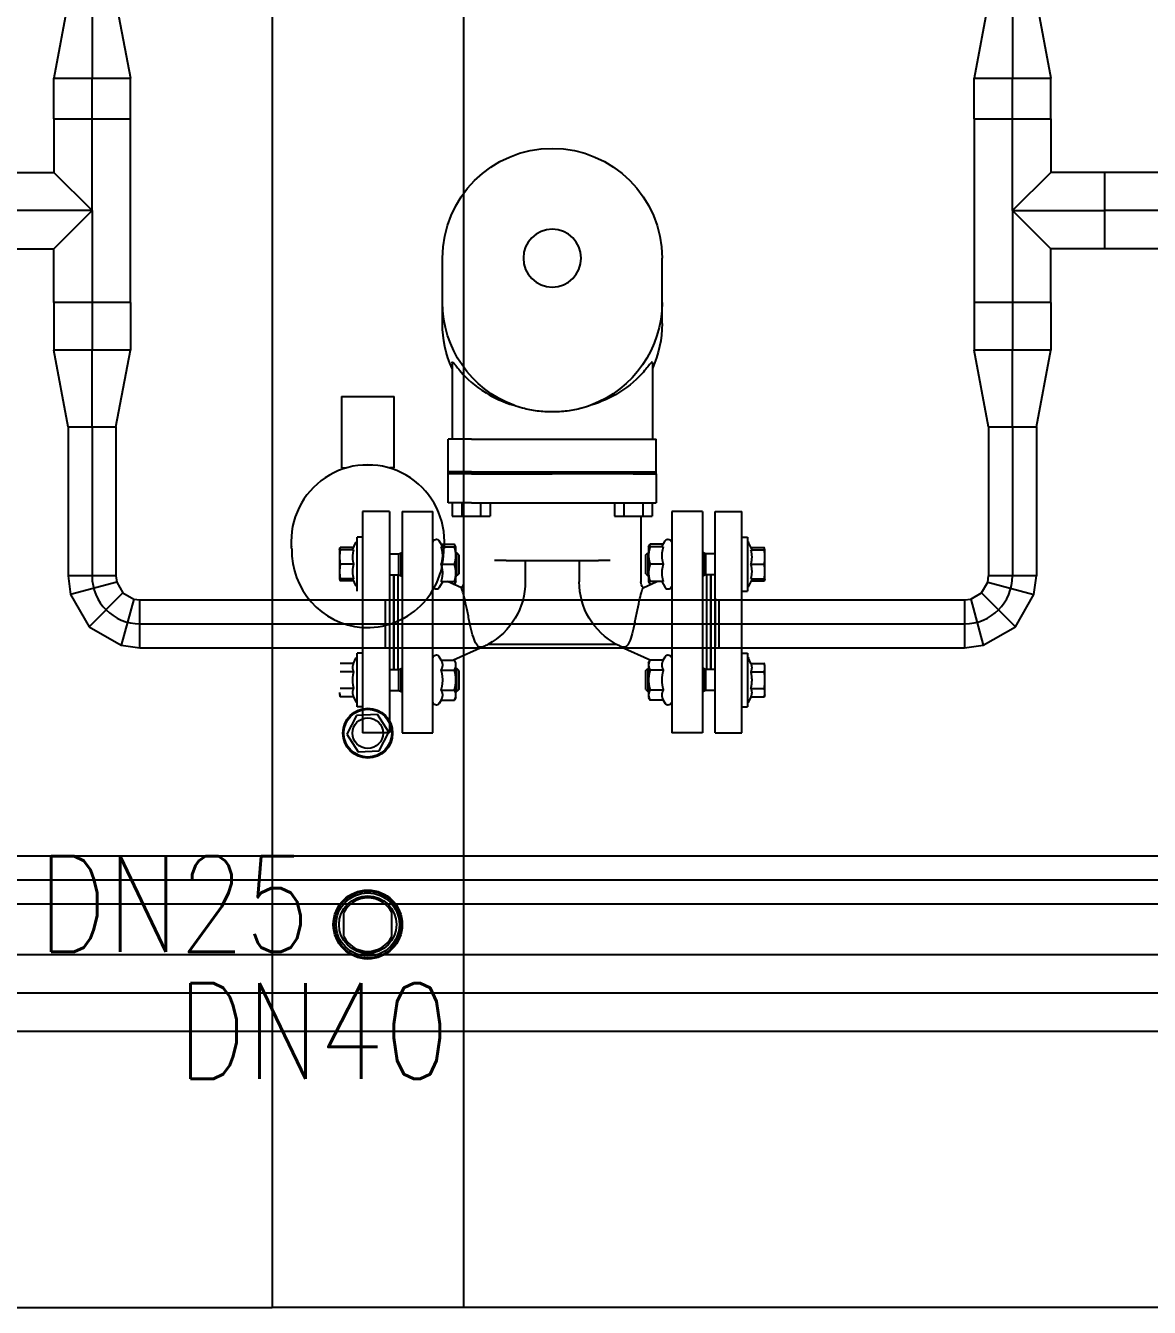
# Model space of a CAD drawing. Extents: x -681219 to -550379, y -242630 to -158199.
# Drawn here: x -580142 to -579555, y -225417 to -224747 of the extents above; entities that cross this region are included whole.
import ezdxf

# ---------------------------------------------------------------- set-up
doc = ezdxf.new("R2010")
doc.units = 0
doc.header["$LTSCALE"] = 1000
doc.linetypes.add('C2', pattern=[17, 14, -1, 1, -1])
doc.layers.get('0').update_dxf_attribs({"linetype": 'CONTINUOUS'})
for name, color, linetype in [('10', 1, 'CONTINUOUS'), ('17401500005', 7, 'CONTINUOUS'), ('27023000213', 7, 'CONTINUOUS'), ('DOTE_油脂（绿）', 7, 'CONTINUOUS'), ('GZDH011002791', 7, 'CONTINUOUS'), ('GZDH011002821', 7, 'CONTINUOUS'), ('GZDH011039051', 7, 'CONTINUOUS'), ('PIPE-双管', 4, 'CONTINUOUS'), ('PIPE-油脂（绿）', 3, 'CONTINUOUS'), ('PIPE-给水', 3, 'CONTINUOUS'), ('SDZB011044201', 7, 'CONTINUOUS'), ('SDZB011044281', 7, 'CONTINUOUS'), ('TEXT_油脂（绿）', 7, 'CONTINUOUS'), ('中心线', 4, 'C2')]:
    doc.layers.add(name, color=color, linetype=linetype)
doc.styles.add('_TWT_PIPEDN', font='SIMPLEX', dxfattribs={"width": 0.8, "height": 3.5, "bigfont": 'HZTXT'})

# ---------------------------------------------------------------- blocks, each defined once
blk = doc.blocks.new('fushitu')
at = {"layer": '17401500005', "color": 7, "linetype": 'Continuous'}
for p, q in [((-1005.93, -1490.77), (-1010.96, -1500.52)), ((-994.97, -1490.25), (-1005.93, -1490.77)), ((-989.04, -1499.48), (-994.97, -1490.25)), ((-994.07, -1509.23), (-989.04, -1499.48)), ((-1010.96, -1500.52), (-1005.03, -1509.75)), ((-1005.03, -1509.75), (-994.07, -1509.23))]:
    blk.add_line(p, q, dxfattribs=at)
for radius in [13, 12.5, 8]:
    blk.add_circle((-1000, -1500), radius, dxfattribs=at)
at = {"layer": '27023000213', "color": 7, "linetype": 'Continuous'}
for p, q in [((-1013.77, -1324.07), (-986.23, -1324.07)), ((-1013.77, -1324.07), (-1013.77, -1361.46)), ((-986.23, -1361.46), (-986.23, -1324.07)), ((-1013.77, -1361.46), (-1011.36, -1361.46)), ((-986.23, -1361.46), (-988.64, -1361.46)), ((-1040, -1399.82), (-1040, -1403.5)), ((-960, -1403.5), (-960, -1399.82))]:
    blk.add_line(p, q, dxfattribs=at)
for centre, radius, start, end in [((-1000, -1399.82), 40, 359.8676, 180.1324), ((-1000, -1400), 40, 86.5959, 93.4041), ((-1000, -1400), 40, 179.8676, 183.77076), ((-999.42, -1404.69), 40.27, 178.40309, 264.94496), ((-1000.6, -1404.52), 40.35, 266.63413, 1.88021)]:
    blk.add_arc(centre, radius, start, end, dxfattribs=at)
at = {"layer": 'GZDH011002791', "color": 7, "linetype": 'Continuous'}
for p in [(-950, -1100), (-50, -1800)]:
    blk.add_line(p, (-950, -1800), dxfattribs=at)
at = {"layer": 'GZDH011002821', "color": 7, "linetype": 'Continuous'}
for p in [(-1050, -550), (-1950, -1800)]:
    blk.add_line(p, (-1050, -1800), dxfattribs=at)
at = {"layer": 'GZDH011039051', "color": 7, "linetype": 'Continuous'}
for p, q in [((-1044, -1800), (-1050, -1800)), ((-956, -1800), (-1044, -1800)), ((-950, -1800), (-956, -1800))]:
    blk.add_line(p, q, dxfattribs=at)
blk.add_circle((-1000, -1600), 18, dxfattribs=at)
at = {"layer": 'SDZB011044201', "color": 7, "linetype": 'Continuous'}
for p, q in [((-1012.5, -1606.3), (-1012.5, -1593.7)), ((-987.5, -1606.3), (-987.5, -1593.7))]:
    blk.add_line(p, q, dxfattribs=at)
blk.add_circle((-1000, -1600), 15, dxfattribs=at)
for start, end in [(26.7655, 153.2345), (206.7655, 333.2345)]:
    blk.add_arc((-1000, -1600), 14, start, end, dxfattribs=at)
at = {"layer": 'SDZB011044281', "color": 7, "linetype": 'Continuous'}
for radius in [17.5, 16.5]:
    blk.add_circle((-1000, -1600), radius, dxfattribs=at)
blk = doc.blocks.new('24SE')
at = {"layer": '10', "color": 0}
for p, q in [((-548478.54, -184594.28), (-548478.54, -184560.07)), ((-548363.84, -184594.28), (-548363.84, -184560.07)), ((-548363.84, -184594.28), (-548363.84, -184583.21)), ((-548473.51, -184614.7), (-548473.51, -184654.65)), ((-548368.87, -184614.7), (-548368.87, -184654.65)), ((-548475.53, -184671.76), (-548475.53, -184654.65)), ((-548463.45, -184654.65), (-548475.53, -184654.65)), ((-548378.93, -184654.65), (-548463.45, -184654.65)), ((-548378.93, -184654.65), (-548366.85, -184654.65)), ((-548366.85, -184671.76), (-548366.85, -184654.65)), ((-548463.45, -184671.76), (-548475.53, -184671.76)), ((-548475.53, -184672.77), (-548475.53, -184671.76)), ((-548463.45, -184672.77), (-548475.53, -184672.77)), ((-548475.53, -184672.77), (-548475.53, -184687.86)), ((-548468.56, -184671.76), (-548468.56, -184672.77)), ((-548421.19, -184671.76), (-548463.45, -184671.76)), ((-548463.45, -184672.77), (-548421.19, -184672.77)), ((-548458.49, -184671.76), (-548458.49, -184672.77)), ((-548378.93, -184671.76), (-548421.19, -184671.76)), ((-548378.93, -184672.77), (-548421.19, -184672.77)), ((-548383.89, -184671.76), (-548383.89, -184672.77)), ((-548378.93, -184671.76), (-548366.85, -184671.76)), ((-548378.93, -184672.77), (-548366.85, -184672.77)), ((-548373.82, -184671.76), (-548373.82, -184672.77)), ((-548366.85, -184672.77), (-548366.85, -184671.76)), ((-548366.85, -184687.86), (-548366.85, -184672.77)), ((-548463.45, -184687.86), (-548475.53, -184687.86)), ((-548473.4, -184687.86), (-548473.4, -184694.9)), ((-548468.46, -184687.86), (-548468.46, -184694.9)), ((-548378.93, -184687.86), (-548463.45, -184687.86)), ((-548458.59, -184687.86), (-548458.59, -184694.9)), ((-548453.65, -184687.86), (-548453.65, -184694.9)), ((-548388.73, -184687.86), (-548388.73, -184694.9)), ((-548383.79, -184687.86), (-548383.79, -184694.9)), ((-548378.93, -184687.86), (-548366.85, -184687.86)), ((-548373.92, -184687.86), (-548373.92, -184694.9)), ((-548368.98, -184687.86), (-548368.98, -184694.9)), ((-548520.3, -184808.1), (-548520.3, -184692.39)), ((-548506.22, -184692.39), (-548520.3, -184692.39)), ((-548506.22, -184808.1), (-548506.22, -184692.39)), ((-548499.67, -184692.39), (-548499.67, -184808.1)), ((-548499.67, -184692.39), (-548483.58, -184692.39)), ((-548483.58, -184692.39), (-548483.58, -184808.1)), ((-548468.46, -184694.9), (-548473.4, -184694.9)), ((-548458.59, -184694.9), (-548468.46, -184694.9)), ((-548467.48, -184694.9), (-548467.48, -184729.11)), ((-548453.65, -184694.9), (-548458.59, -184694.9)), ((-548383.79, -184694.9), (-548388.73, -184694.9)), ((-548373.92, -184694.9), (-548383.79, -184694.9)), ((-548374.9, -184694.9), (-548374.9, -184729.11)), ((-548368.98, -184694.9), (-548373.92, -184694.9)), ((-548358.81, -184808.1), (-548358.81, -184692.39)), ((-548342.71, -184692.39), (-548358.81, -184692.39)), ((-548342.71, -184692.39), (-548342.71, -184808.1)), ((-548336.17, -184692.39), (-548336.17, -184808.1)), ((-548336.17, -184692.39), (-548322.08, -184692.39)), ((-548322.08, -184692.39), (-548322.08, -184808.1)), ((-548525.54, -184712.46), (-548523.75, -184708.63)), ((-548523.12, -184705.92), (-548523.12, -184734.09)), ((-548520.3, -184705.92), (-548523.12, -184705.92)), ((-548478.39, -184710.95), (-548480.2, -184707.83)), ((-548479.2, -184709.55), (-548472.31, -184709.55)), ((-548471.5, -184710.95), (-548472.31, -184709.55)), ((-548370.88, -184710.95), (-548370.07, -184709.55)), ((-548363.18, -184709.55), (-548370.07, -184709.55)), ((-548363.99, -184710.95), (-548362.18, -184707.83)), ((-548322.08, -184705.92), (-548319.26, -184705.92)), ((-548319.26, -184734.09), (-548319.26, -184705.92)), ((-548316.84, -184712.46), (-548318.63, -184708.63)), ((-548532.28, -184712.46), (-548531.96, -184711.29)), ((-548532.28, -184716.23), (-548532.28, -184712.46)), ((-548532.28, -184723.78), (-548532.28, -184716.23)), ((-548525, -184711.29), (-548531.96, -184711.29)), ((-548525, -184712.46), (-548531.96, -184712.46)), ((-548506.22, -184714.5), (-548501.26, -184714.5)), ((-548501.26, -184714.5), (-548500.18, -184713.97)), ((-548501.26, -184714.5), (-548501.26, -184725.52)), ((-548500.18, -184713.97), (-548500.18, -184726.04)), ((-548500.18, -184713.97), (-548499.67, -184713.97)), ((-548479.2, -184710.95), (-548472.31, -184710.95)), ((-548471.5, -184710.95), (-548471.5, -184715.48)), ((-548471.5, -184713.97), (-548471.07, -184713.97)), ((-548471.5, -184715.48), (-548471.5, -184724.53)), ((-548471.07, -184713.97), (-548471.07, -184726.04)), ((-548469.99, -184715.05), (-548471.07, -184713.97)), ((-548469.99, -184724.96), (-548469.99, -184715.05)), ((-548372.39, -184715.05), (-548371.31, -184713.97)), ((-548372.39, -184715.05), (-548372.39, -184724.96)), ((-548371.31, -184726.04), (-548371.31, -184713.97)), ((-548370.88, -184713.97), (-548371.31, -184713.97)), ((-548370.88, -184715.48), (-548370.88, -184710.95)), ((-548370.88, -184724.53), (-548370.88, -184715.48)), ((-548363.18, -184710.95), (-548370.07, -184710.95)), ((-548342.2, -184713.97), (-548342.71, -184713.97)), ((-548342.2, -184726.04), (-548342.2, -184713.97)), ((-548341.12, -184714.5), (-548342.2, -184713.97)), ((-548341.12, -184725.52), (-548341.12, -184714.5)), ((-548336.17, -184714.5), (-548341.12, -184714.5)), ((-548317.38, -184711.29), (-548310.42, -184711.29)), ((-548317.38, -184712.46), (-548310.42, -184712.46)), ((-548310.1, -184712.46), (-548310.42, -184711.29)), ((-548310.1, -184712.46), (-548310.1, -184716.23)), ((-548310.1, -184716.23), (-548310.1, -184723.78)), ((-548525, -184720.01), (-548531.96, -184720.01)), ((-548479.2, -184720.01), (-548472.31, -184720.01)), ((-548451.38, -184718.05), (-548445.34, -184718.05)), ((-548436.05, -184718.05), (-548445.34, -184718.05)), ((-548406.33, -184718.05), (-548436.05, -184718.05)), ((-548435.28, -184718.05), (-548435.28, -184729.11)), ((-548407.1, -184718.05), (-548407.1, -184729.11)), ((-548397.04, -184718.05), (-548406.33, -184718.05)), ((-548397.04, -184718.05), (-548391, -184718.05)), ((-548363.18, -184720.01), (-548370.07, -184720.01)), ((-548317.38, -184720.01), (-548310.42, -184720.01)), ((-548532.28, -184727.55), (-548532.28, -184723.78)), ((-548532.28, -184727.55), (-548531.96, -184728.72)), ((-548525, -184727.55), (-548531.96, -184727.55)), ((-548525, -184728.72), (-548531.96, -184728.72)), ((-548525.54, -184727.55), (-548523.75, -184731.39)), ((-548506.22, -184725.52), (-548501.26, -184725.52)), ((-548504.2, -184774.97), (-548504.2, -184725.52)), ((-548503.95, -184774.97), (-548503.95, -184725.52)), ((-548501.69, -184725.52), (-548501.69, -184774.97)), ((-548501.26, -184725.52), (-548500.18, -184726.04)), ((-548500.18, -184726.04), (-548499.67, -184726.04)), ((-548478.39, -184729.06), (-548480.2, -184732.18)), ((-548479.2, -184729.06), (-548472.31, -184729.06)), ((-548468.62, -184732.31), (-548475.85, -184729.06)), ((-548471.5, -184729.06), (-548472.31, -184730.46)), ((-548471.5, -184724.53), (-548471.5, -184729.06)), ((-548471.5, -184726.04), (-548471.07, -184726.04)), ((-548469.99, -184724.96), (-548471.07, -184726.04)), ((-548373.76, -184732.31), (-548366.53, -184729.06)), ((-548372.39, -184724.96), (-548371.31, -184726.04)), ((-548370.88, -184726.04), (-548371.31, -184726.04)), ((-548370.88, -184729.06), (-548370.88, -184724.53)), ((-548370.88, -184729.06), (-548370.07, -184730.46)), ((-548363.18, -184729.06), (-548370.07, -184729.06)), ((-548363.99, -184729.06), (-548362.18, -184732.18)), ((-548342.2, -184726.04), (-548342.71, -184726.04)), ((-548341.12, -184725.52), (-548342.2, -184726.04)), ((-548336.17, -184725.52), (-548341.12, -184725.52)), ((-548340.69, -184774.97), (-548340.69, -184725.52)), ((-548338.43, -184725.52), (-548338.43, -184774.97)), ((-548338.18, -184725.52), (-548338.18, -184774.97)), ((-548316.84, -184727.55), (-548318.63, -184731.39)), ((-548317.38, -184727.55), (-548310.42, -184727.55)), ((-548317.38, -184728.72), (-548310.42, -184728.72)), ((-548310.1, -184727.55), (-548310.42, -184728.72)), ((-548310.1, -184723.78), (-548310.1, -184727.55)), ((-548520.3, -184734.09), (-548523.12, -184734.09)), ((-548472.73, -184730.46), (-548472.31, -184730.46)), ((-548369.65, -184730.46), (-548370.07, -184730.46)), ((-548457.25, -184763.08), (-548472.73, -184770.03)), ((-548454.81, -184761.87), (-548387.57, -184761.87)), ((-548385.13, -184763.08), (-548369.65, -184770.03)), ((-548525, -184771.77), (-548523.75, -184769.1)), ((-548523.12, -184766.4), (-548523.12, -184794.57)), ((-548520.3, -184766.4), (-548523.12, -184766.4)), ((-548479.2, -184770.03), (-548480.2, -184768.31)), ((-548363.18, -184770.03), (-548362.18, -184768.31)), ((-548322.08, -184766.4), (-548319.26, -184766.4)), ((-548319.26, -184794.57), (-548319.26, -184766.4)), ((-548317.38, -184771.77), (-548318.63, -184769.1)), ((-548532.28, -184772.94), (-548531.96, -184771.77)), ((-548532.28, -184773.95), (-548532.28, -184772.94)), ((-548532.28, -184780.48), (-548532.28, -184773.95)), ((-548525, -184771.77), (-548531.96, -184771.77)), ((-548525, -184776.13), (-548531.96, -184776.13)), ((-548506.22, -184774.97), (-548501.26, -184774.97)), ((-548501.26, -184774.97), (-548500.18, -184774.45)), ((-548501.26, -184774.97), (-548501.26, -184785.99)), ((-548500.18, -184774.45), (-548500.18, -184786.52)), ((-548500.18, -184774.45), (-548499.67, -184774.45)), ((-548479.2, -184770.03), (-548472.31, -184770.03)), ((-548479.2, -184775.26), (-548472.31, -184775.26)), ((-548471.5, -184771.43), (-548472.31, -184770.03)), ((-548471.5, -184771.43), (-548471.5, -184772.64)), ((-548471.5, -184772.64), (-548471.5, -184780.48)), ((-548471.5, -184774.45), (-548471.07, -184774.45)), ((-548471.07, -184774.45), (-548471.07, -184786.52)), ((-548469.99, -184775.53), (-548471.07, -184774.45)), ((-548469.99, -184785.44), (-548469.99, -184775.53)), ((-548372.39, -184775.53), (-548371.31, -184774.45)), ((-548372.39, -184775.53), (-548372.39, -184785.44)), ((-548371.31, -184786.52), (-548371.31, -184774.45)), ((-548370.88, -184774.45), (-548371.31, -184774.45)), ((-548370.88, -184771.43), (-548370.07, -184770.03)), ((-548370.88, -184772.64), (-548370.88, -184771.43)), ((-548370.88, -184780.48), (-548370.88, -184772.64)), ((-548363.18, -184770.03), (-548370.07, -184770.03)), ((-548363.18, -184775.26), (-548370.07, -184775.26)), ((-548342.2, -184774.45), (-548342.71, -184774.45)), ((-548342.2, -184786.52), (-548342.2, -184774.45)), ((-548341.12, -184774.97), (-548342.2, -184774.45)), ((-548341.12, -184785.99), (-548341.12, -184774.97)), ((-548336.17, -184774.97), (-548341.12, -184774.97)), ((-548317.38, -184771.77), (-548310.42, -184771.77)), ((-548317.38, -184776.13), (-548310.42, -184776.13)), ((-548532.28, -184787.02), (-548532.28, -184780.48)), ((-548471.5, -184780.48), (-548471.5, -184788.33)), ((-548370.88, -184788.33), (-548370.88, -184780.48)), ((-548532.28, -184788.03), (-548532.28, -184787.02)), ((-548532.28, -184788.03), (-548531.96, -184789.2)), ((-548525, -184784.84), (-548531.96, -184784.84)), ((-548525, -184789.2), (-548531.96, -184789.2)), ((-548525, -184789.2), (-548523.75, -184791.86)), ((-548506.22, -184785.99), (-548501.26, -184785.99)), ((-548501.26, -184785.99), (-548500.18, -184786.52)), ((-548500.18, -184786.52), (-548499.67, -184786.52)), ((-548479.2, -184785.71), (-548472.31, -184785.71)), ((-548471.5, -184789.54), (-548472.31, -184790.94)), ((-548471.5, -184786.52), (-548471.07, -184786.52)), ((-548471.5, -184788.33), (-548471.5, -184789.54)), ((-548469.99, -184785.44), (-548471.07, -184786.52)), ((-548372.39, -184785.44), (-548371.31, -184786.52)), ((-548370.88, -184786.52), (-548371.31, -184786.52)), ((-548370.88, -184789.54), (-548370.88, -184788.33)), ((-548370.88, -184789.54), (-548370.07, -184790.94)), ((-548363.18, -184785.71), (-548370.07, -184785.71)), ((-548342.2, -184786.52), (-548342.71, -184786.52)), ((-548341.12, -184785.99), (-548342.2, -184786.52)), ((-548336.17, -184785.99), (-548341.12, -184785.99)), ((-548317.38, -184789.2), (-548318.63, -184791.86)), ((-548317.38, -184784.84), (-548310.42, -184784.84)), ((-548317.38, -184789.2), (-548310.42, -184789.2)), ((-548310.1, -184788.03), (-548310.42, -184789.2)), ((-548520.3, -184794.57), (-548523.12, -184794.57)), ((-548479.2, -184790.94), (-548480.2, -184792.66)), ((-548479.2, -184790.94), (-548472.31, -184790.94)), ((-548363.18, -184790.94), (-548370.07, -184790.94)), ((-548363.18, -184790.94), (-548362.18, -184792.66)), ((-548322.08, -184794.57), (-548319.26, -184794.57)), ((-548506.22, -184808.1), (-548520.3, -184808.1)), ((-548499.67, -184808.1), (-548483.58, -184808.1)), ((-548342.71, -184808.1), (-548358.81, -184808.1)), ((-548336.17, -184808.1), (-548322.08, -184808.1))]:
    blk.add_line(p, q, dxfattribs=at)
blk.add_circle((-548421.19, -184560.07), 15.09, dxfattribs=at)
for centre, radius, start, end in [((-548421.19, -184560.07), 57.35, 0, 180), ((-548421.19, -184583.21), 57.35, 180, 249.45902), ((-548421.19, -184583.21), 57.35, 290.54098, 0), ((-548421.19, -184594.28), 57.35, 180, 204.17754), ((-548421.19, -184594.28), 57.35, 335.82246, 0), ((-548522.11, -184709.39), 1.81, 123.74899, 155), ((-548481.76, -184708.74), 1.81, 30, 180), ((-548360.62, -184708.74), 1.81, 0, 150), ((-548320.27, -184709.39), 1.81, 25, 56.25101), ((-548472.51, -184729.11), 5.03, 320.58314, 0), ((-548472.51, -184729.11), 37.23, 298.38488, 0), ((-548369.87, -184729.11), 37.23, 180, 241.61512), ((-548369.87, -184729.11), 5.03, 180, 219.41686), ((-548522.11, -184730.62), 1.81, 205, 236.25101), ((-548481.76, -184731.28), 1.81, 180, 330), ((-548360.62, -184731.28), 1.81, 210, 0), ((-548472.51, -184729.11), 37.23, 294.18464, 298.38488), ((-548369.87, -184729.11), 37.23, 241.61512, 245.81536), ((-548522.11, -184769.87), 1.81, 123.74899, 155), ((-548481.76, -184769.21), 1.81, 30, 180), ((-548360.62, -184769.21), 1.81, 0, 150), ((-548320.27, -184769.87), 1.81, 25, 56.25101), ((-548522.11, -184791.1), 1.81, 205, 236.25101), ((-548481.76, -184791.75), 1.81, 180, 330), ((-548360.62, -184791.75), 1.81, 210, 0), ((-548320.27, -184791.1), 1.81, 303.74899, 335)]:
    blk.add_arc(centre, radius, start, end, dxfattribs=at)
for points, knots in [([(-548473.51, -184614.7), (-548473.51, -184614.68), (-548473.51, -184614.66), (-548473.49, -184614.19), (-548473.26, -184614.23), (-548471.9, -184615.74), (-548470.59, -184617.53), (-548466.05, -184622.68), (-548461.85, -184626.78), (-548451.59, -184633.03), (-548446.74, -184635.27), (-548441.31, -184636.92)], [-7.61679, -7.61679, -7.61679, -7.61679, -7.558263, -7.558263, -6.227341, -6.227341, -4.475365, -4.475365, -1.820804, -1.820804, 0, 0, 0, 0]), ([(-548368.87, -184614.7), (-548368.87, -184614.68), (-548368.87, -184614.66), (-548368.89, -184614.19), (-548369.12, -184614.23), (-548370.48, -184615.74), (-548371.79, -184617.53), (-548376.33, -184622.68), (-548380.53, -184626.78), (-548390.79, -184633.03), (-548395.64, -184635.27), (-548401.07, -184636.92)], [-7.61679, -7.61679, -7.61679, -7.61679, -7.558263, -7.558263, -6.227341, -6.227341, -4.475365, -4.475365, -1.820804, -1.820804, 0, 0, 0, 0]), ([(-548441.31, -184636.92), (-548439.83, -184637.48), (-548438.28, -184637.98), (-548434.19, -184639.09), (-548431.59, -184639.6), (-548426.36, -184640.27), (-548423.73, -184640.43), (-548418.65, -184640.43), (-548416.02, -184640.27), (-548410.79, -184639.6), (-548408.19, -184639.09), (-548404.1, -184637.98), (-548402.56, -184637.48), (-548401.07, -184636.92)], [24.785807, 24.785807, 24.785807, 24.785807, 25.264963, 25.264963, 26.022979, 26.022979, 26.780995, 26.780995, 27.53901, 27.53901, 28.297026, 28.297026, 28.776182, 28.776182, 28.776182, 28.776182]), ([(-548464.37, -184750.24), (-548464.37, -184750.24), (-548464.37, -184750.24), (-548464.83, -184748.06), (-548465.27, -184745.86), (-548466.14, -184741.63), (-548466.57, -184739.65), (-548467.36, -184736.35), (-548467.73, -184735.01), (-548468.31, -184733.13), (-548468.53, -184732.55), (-548468.61, -184732.33), (-548468.62, -184732.31), (-548468.62, -184732.31)], [-7.841557, -7.841557, -7.841557, -7.841557, -7.841305, -7.841305, -7.1771, -7.1771, -6.498327, -6.498327, -5.856736, -5.856736, -5.260183, -5.260183, -5.127311, -5.127311, -5.127311, -5.127311]), ([(-548385.13, -184763.08), (-548385.12, -184763.08), (-548385.11, -184763.08), (-548384.66, -184763.28), (-548384.26, -184763.38), (-548383.51, -184763.38), (-548383.17, -184763.28), (-548382.22, -184762.75), (-548381.68, -184762.07), (-548380.6, -184760.01), (-548380.09, -184758.57), (-548379.1, -184755.16), (-548378.64, -184753.19), (-548377.74, -184749), (-548377.3, -184746.8), (-548376.44, -184742.61), (-548376.03, -184740.65), (-548375.24, -184737.2), (-548374.85, -184735.72), (-548374.21, -184733.55), (-548373.95, -184732.82), (-548373.78, -184732.37), (-548373.76, -184732.31), (-548373.76, -184732.31)], [-0.005269, -0.005269, -0.005269, -0.005269, 0, 0, 0.286091, 0.286091, 0.56002, 0.56002, 1.091845, 1.091845, 1.694136, 1.694136, 2.324016, 2.324016, 2.983259, 2.983259, 3.631204, 3.631204, 4.282955, 4.282955, 4.889609, 4.889609, 5.12731, 5.12731, 5.12731, 5.12731]), ([(-548464.37, -184750.24), (-548463.93, -184752.33), (-548463.48, -184754.34), (-548462.51, -184757.9), (-548462.01, -184759.42), (-548460.92, -184761.75), (-548460.35, -184762.56), (-548459.36, -184763.23), (-548459, -184763.36), (-548458.19, -184763.4), (-548457.75, -184763.3), (-548457.27, -184763.08), (-548457.26, -184763.08), (-548457.25, -184763.08)], [7.841557, 7.841557, 7.841557, 7.841557, 8.475893, 8.475893, 9.082639, 9.082639, 9.650592, 9.650592, 9.948466, 9.948466, 10.260188, 10.260188, 10.265464, 10.265464, 10.265464, 10.265464])]:
    blk.add_open_spline(points, degree=3, knots=knots, dxfattribs=at)
for points, weights in [([(-548472.31, -184709.55), (-548471.88, -184710.29), (-548471.69, -184710.95)], [1, 1.01965956375, 1.01895290532]), ([(-548370.7, -184710.95), (-548370.5, -184710.29), (-548370.07, -184709.55)], [1.01895290532, 1.01965956375, 1]), ([(-548531.96, -184712.46), (-548532.28, -184712.46), (-548532.28, -184712.46)], [1, 1.0379548493, 1]), ([(-548532.28, -184716.23), (-548532.28, -184714.48), (-548531.96, -184712.46)], [1, 1.0379548493, 1]), ([(-548531.96, -184720.01), (-548532.28, -184717.98), (-548532.28, -184716.23)], [1, 1.0379548493, 1]), ([(-548532.2, -184712.46), (-548532.13, -184711.91), (-548531.96, -184711.29)], [1.01895290532, 1.01965956375, 1]), ([(-548525, -184720.01), (-548526.01, -184716.23), (-548525, -184712.46)], [1.16401096338, 1.3440840861, 1.16401096338]), ([(-548479.2, -184710.95), (-548478.39, -184713.38), (-548478.39, -184715.48)], [1.03586285258, 1.05640291701, 1]), ([(-548478.39, -184715.48), (-548478.39, -184717.58), (-548479.2, -184720.01)], [1, 1.05640291701, 1.03586285258]), ([(-548472.31, -184710.95), (-548471.5, -184713.38), (-548471.5, -184715.48)], [1, 1.0379548493, 1]), ([(-548471.5, -184710.95), (-548471.5, -184710.95), (-548472.31, -184710.95)], [1, 1.0379548493, 1]), ([(-548471.5, -184715.48), (-548471.5, -184717.58), (-548472.31, -184720.01)], [1, 1.0379548493, 1]), ([(-548370.07, -184710.95), (-548370.88, -184710.95), (-548370.88, -184710.95)], [1, 1.0379548493, 1]), ([(-548370.88, -184715.48), (-548370.88, -184713.38), (-548370.07, -184710.95)], [1, 1.0379548493, 1]), ([(-548370.07, -184720.01), (-548370.88, -184717.58), (-548370.88, -184715.48)], [1, 1.0379548493, 1]), ([(-548363.99, -184715.48), (-548363.99, -184713.38), (-548363.18, -184710.95)], [1, 1.05640291701, 1.03586285258]), ([(-548363.18, -184720.01), (-548363.99, -184717.58), (-548363.99, -184715.48)], [1.03586285258, 1.05640291701, 1]), ([(-548317.38, -184712.46), (-548316.37, -184716.23), (-548317.38, -184720.01)], [1.16401096338, 1.3440840861, 1.16401096338]), ([(-548310.42, -184711.29), (-548310.25, -184711.91), (-548310.18, -184712.46)], [1, 1.01965956375, 1.01895290532]), ([(-548310.1, -184712.46), (-548310.1, -184712.46), (-548310.42, -184712.46)], [1, 1.0379548493, 1]), ([(-548310.42, -184712.46), (-548310.1, -184714.48), (-548310.1, -184716.23)], [1, 1.0379548493, 1]), ([(-548310.1, -184716.23), (-548310.1, -184717.98), (-548310.42, -184720.01)], [1, 1.0379548493, 1]), ([(-548532.28, -184723.78), (-548532.28, -184722.03), (-548531.96, -184720.01)], [1, 1.0379548493, 1]), ([(-548525, -184727.55), (-548526.01, -184723.78), (-548525, -184720.01)], [1.16401096338, 1.3440840861, 1.16401096338]), ([(-548479.2, -184720.01), (-548478.39, -184722.43), (-548478.39, -184724.53)], [1.03586285258, 1.05640291701, 1]), ([(-548472.31, -184720.01), (-548471.5, -184722.43), (-548471.5, -184724.53)], [1, 1.0379548493, 1]), ([(-548370.88, -184724.53), (-548370.88, -184722.43), (-548370.07, -184720.01)], [1, 1.0379548493, 1]), ([(-548363.99, -184724.53), (-548363.99, -184722.43), (-548363.18, -184720.01)], [1, 1.05640291701, 1.03586285258]), ([(-548317.38, -184720.01), (-548316.37, -184723.78), (-548317.38, -184727.55)], [1.16401096338, 1.3440840861, 1.16401096338]), ([(-548310.42, -184720.01), (-548310.1, -184722.03), (-548310.1, -184723.78)], [1, 1.0379548493, 1]), ([(-548531.96, -184727.55), (-548532.28, -184725.53), (-548532.28, -184723.78)], [1, 1.0379548493, 1]), ([(-548532.28, -184727.55), (-548532.28, -184727.55), (-548531.96, -184727.55)], [1, 1.0379548493, 1]), ([(-548531.96, -184728.72), (-548532.13, -184728.1), (-548532.2, -184727.55)], [1, 1.01965956375, 1.01895290532]), ([(-548478.39, -184724.53), (-548478.39, -184726.64), (-548479.2, -184729.06)], [1, 1.05640291701, 1.03586285258]), ([(-548471.5, -184724.53), (-548471.5, -184726.64), (-548472.31, -184729.06)], [1, 1.0379548493, 1]), ([(-548471.69, -184729.06), (-548471.88, -184729.72), (-548472.31, -184730.46)], [1.01895290532, 1.01965956375, 1]), ([(-548472.31, -184729.06), (-548471.5, -184729.06), (-548471.5, -184729.06)], [1, 1.0379548493, 1]), ([(-548370.07, -184729.06), (-548370.88, -184726.64), (-548370.88, -184724.53)], [1, 1.0379548493, 1]), ([(-548370.88, -184729.06), (-548370.88, -184729.06), (-548370.07, -184729.06)], [1, 1.0379548493, 1]), ([(-548370.07, -184730.46), (-548370.5, -184729.72), (-548370.7, -184729.06)], [1, 1.01965956375, 1.01895290532]), ([(-548363.18, -184729.06), (-548363.99, -184726.64), (-548363.99, -184724.53)], [1.03586285258, 1.05640291701, 1]), ([(-548310.1, -184723.78), (-548310.1, -184725.53), (-548310.42, -184727.55)], [1, 1.0379548493, 1]), ([(-548310.42, -184727.55), (-548310.1, -184727.55), (-548310.1, -184727.55)], [1, 1.0379548493, 1]), ([(-548310.18, -184727.55), (-548310.25, -184728.1), (-548310.42, -184728.72)], [1.01895290532, 1.01965956375, 1]), ([(-548532.28, -184773.95), (-548532.28, -184772.94), (-548531.96, -184771.77)], [1, 1.0379548493, 1]), ([(-548531.96, -184776.13), (-548532.28, -184774.96), (-548532.28, -184773.95)], [1, 1.0379548493, 1]), ([(-548532.28, -184780.48), (-548532.28, -184778.46), (-548531.96, -184776.13)], [1, 1.0379548493, 1]), ([(-548525, -184776.13), (-548526.01, -184773.95), (-548525, -184771.77)], [1.16401096338, 1.3440840861, 1.16401096338]), ([(-548525, -184784.84), (-548526.01, -184780.48), (-548525, -184776.13)], [1.16401096338, 1.3440840861, 1.16401096338]), ([(-548479.2, -184770.03), (-548478.39, -184771.43), (-548478.39, -184772.64)], [1.03586285258, 1.05640291701, 1]), ([(-548478.39, -184772.64), (-548478.39, -184773.85), (-548479.2, -184775.26)], [1, 1.05640291701, 1.03586285258]), ([(-548479.2, -184775.26), (-548478.39, -184778.06), (-548478.39, -184780.48)], [1.03586285258, 1.05640291701, 1]), ([(-548472.31, -184770.03), (-548471.5, -184771.43), (-548471.5, -184772.64)], [1, 1.0379548493, 1]), ([(-548471.5, -184772.64), (-548471.5, -184773.85), (-548472.31, -184775.26)], [1, 1.0379548493, 1]), ([(-548472.31, -184775.26), (-548471.5, -184778.06), (-548471.5, -184780.48)], [1, 1.0379548493, 1]), ([(-548370.88, -184772.64), (-548370.88, -184771.43), (-548370.07, -184770.03)], [1, 1.0379548493, 1]), ([(-548370.07, -184775.26), (-548370.88, -184773.85), (-548370.88, -184772.64)], [1, 1.0379548493, 1]), ([(-548370.88, -184780.48), (-548370.88, -184778.06), (-548370.07, -184775.26)], [1, 1.0379548493, 1]), ([(-548363.99, -184772.64), (-548363.99, -184771.43), (-548363.18, -184770.03)], [1, 1.05640291701, 1.03586285258]), ([(-548363.18, -184775.26), (-548363.99, -184773.85), (-548363.99, -184772.64)], [1.03586285258, 1.05640291701, 1]), ([(-548363.99, -184780.48), (-548363.99, -184778.06), (-548363.18, -184775.26)], [1, 1.05640291701, 1.03586285258]), ([(-548317.38, -184771.77), (-548316.37, -184773.95), (-548317.38, -184776.13)], [1.16401096338, 1.3440840861, 1.16401096338]), ([(-548317.38, -184776.13), (-548316.37, -184780.48), (-548317.38, -184784.84)], [1.16401096338, 1.3440840861, 1.16401096338]), ([(-548531.96, -184784.84), (-548532.28, -184782.51), (-548532.28, -184780.48)], [1, 1.0379548493, 1]), ([(-548478.39, -184780.48), (-548478.39, -184782.91), (-548479.2, -184785.71)], [1, 1.05640291701, 1.03586285258]), ([(-548471.5, -184780.48), (-548471.5, -184782.91), (-548472.31, -184785.71)], [1, 1.0379548493, 1]), ([(-548370.07, -184785.71), (-548370.88, -184782.91), (-548370.88, -184780.48)], [1, 1.0379548493, 1]), ([(-548363.18, -184785.71), (-548363.99, -184782.91), (-548363.99, -184780.48)], [1.03586285258, 1.05640291701, 1]), ([(-548532.28, -184787.02), (-548532.28, -184786.01), (-548531.96, -184784.84)], [1, 1.0379548493, 1]), ([(-548531.96, -184789.2), (-548532.28, -184788.03), (-548532.28, -184787.02)], [1, 1.0379548493, 1]), ([(-548525, -184789.2), (-548526.01, -184787.02), (-548525, -184784.84)], [1.16401096338, 1.3440840861, 1.16401096338]), ([(-548479.2, -184785.71), (-548478.39, -184787.11), (-548478.39, -184788.33)], [1.03586285258, 1.05640291701, 1]), ([(-548478.39, -184788.33), (-548478.39, -184789.54), (-548479.2, -184790.94)], [1, 1.05640291701, 1.03586285258]), ([(-548472.31, -184785.71), (-548471.5, -184787.11), (-548471.5, -184788.33)], [1, 1.0379548493, 1]), ([(-548471.5, -184788.33), (-548471.5, -184789.54), (-548472.31, -184790.94)], [1, 1.0379548493, 1]), ([(-548370.88, -184788.33), (-548370.88, -184787.11), (-548370.07, -184785.71)], [1, 1.0379548493, 1]), ([(-548370.07, -184790.94), (-548370.88, -184789.54), (-548370.88, -184788.33)], [1, 1.0379548493, 1]), ([(-548363.99, -184788.33), (-548363.99, -184787.11), (-548363.18, -184785.71)], [1, 1.05640291701, 1.03586285258]), ([(-548363.18, -184790.94), (-548363.99, -184789.54), (-548363.99, -184788.33)], [1.03586285258, 1.05640291701, 1]), ([(-548317.38, -184784.84), (-548316.37, -184787.02), (-548317.38, -184789.2)], [1.16401096338, 1.3440840861, 1.16401096338]), ([(-548310.1, -184787.02), (-548310.1, -184788.03), (-548310.42, -184789.2)], [1, 1.0379548493, 1])]:
    blk.add_rational_spline(points, weights, degree=2, dxfattribs=at)
at = {"layer": 'PIPE-双管', "color": 4}
blk.add_line((-548506.22, -184737.74), (-548506.22, -184762.74), dxfattribs=at)
at = {"layer": 'PIPE-给水', "color": 3}
for p, q in [((-548508.42, -184763.36, 1600), (-548508.42, -184738.36, 1600)), ((-548333.96, -184738.36, 1600), (-548333.96, -184763.36, 1600))]:
    blk.add_line(p, q, dxfattribs=at)

msp = doc.modelspace()

# ---------------------------------------------------------------- linework, layer by layer
at = {"layer": 'DOTE_油脂（绿）', "color": 3}
for p, q in [((-580106.8375, -224734.4418, 500), (-580106.8375, -224774.4418, 500)), ((-579626.0634, -224734.4418, 500), (-579626.0634, -224774.4418, 500)), ((-580106.8375, -224795.7036), (-580106.8375, -224774.4418)), ((-579626.0634, -224795.7036), (-579626.0634, -224774.4418)), ((-580106.8375, -224843.7036, 500), (-580106.8375, -224795.7036)), ((-579626.0634, -224843.7036, 500), (-579626.0634, -224795.7036)), ((-580106.8375, -224843.7036, 500), (-580154.8375, -224843.7036)), ((-580106.8375, -224843.7036, 500), (-580106.8375, -224891.7036)), ((-579626.0634, -224843.7036, 500), (-579626.0634, -224891.7036)), ((-579626.0634, -224843.7036, 500), (-579578.0634, -224843.7036)), ((-579251.4304, -224843.7036), (-579578.0634, -224843.7036)), ((-580106.8375, -224891.7036), (-580106.8375, -224916.5852)), ((-579626.0634, -224891.7036), (-579626.0634, -224916.5852)), ((-580106.8375, -224956.5852, 500), (-580106.8375, -224916.5852, 500)), ((-579626.0634, -224956.5852, 500), (-579626.0634, -224916.5852, 500)), ((-580106.8375, -224956.5852), (-580106.8375, -225034.5775)), ((-579626.0634, -224956.5852), (-579626.0634, -225034.5775)), ((-580081.8375, -225059.5775), (-579651.0634, -225059.5775)), ((-579228.4304, -225193.5081), (-580872.0524, -225193.5081)), ((-580900.0524, -225252.3168), (-579033.2508, -225252.3168))]:
    msp.add_line(p, q, dxfattribs=at)
for centre, start, end in [((-580081.8375, -225034.5775, 500), 180, 270), ((-579651.0634, -225034.5775, 500), 270, 360)]:
    msp.add_arc(centre, 25, start, end, dxfattribs=at)
at = {"layer": 'PIPE-油脂（绿）', "color": 3}
for p, q in [((-580119.3375, -224734.4418, 500), (-580126.8375, -224774.4418, 500)), ((-580094.3375, -224734.4418, 500), (-580086.8375, -224774.4418, 500)), ((-579638.5634, -224734.4418, 500), (-579646.0634, -224774.4418, 500)), ((-579613.5634, -224734.4418, 500), (-579606.0634, -224774.4418, 500)), ((-580126.8375, -224795.7036), (-580126.8375, -224774.4418)), ((-580086.8375, -224795.7036), (-580086.8375, -224774.4418)), ((-579646.0634, -224795.7036), (-579646.0634, -224774.4418)), ((-579606.0634, -224795.7036), (-579606.0634, -224774.4418)), ((-580126.8375, -224795.7036), (-580126.8375, -224823.7036)), ((-580086.8375, -224891.7036), (-580086.8375, -224795.7036)), ((-579646.0634, -224795.7036), (-579646.0634, -224891.7036)), ((-579606.0634, -224795.7036), (-579606.0634, -224823.7036)), ((-580154.8375, -224823.7036), (-580126.8375, -224823.7036)), ((-579578.0634, -224823.7036), (-579606.0634, -224823.7036)), ((-579251.4304, -224823.7036), (-579578.0634, -224823.7036)), ((-580154.8375, -224863.7036), (-580126.8375, -224863.7036)), ((-580126.8375, -224891.7036), (-580126.8375, -224863.7036)), ((-579606.0634, -224891.7036), (-579606.0634, -224863.7036)), ((-579578.0634, -224863.7036), (-579606.0634, -224863.7036)), ((-579251.4304, -224863.7036), (-579578.0634, -224863.7036)), ((-580126.8375, -224891.7036), (-580126.8375, -224916.5852)), ((-580086.8375, -224891.7036), (-580086.8375, -224916.5852)), ((-579646.0634, -224891.7036), (-579646.0634, -224916.5852)), ((-579606.0634, -224891.7036), (-579606.0634, -224916.5852)), ((-580119.3375, -224956.5852, 500), (-580126.8375, -224916.5852, 500)), ((-580094.3375, -224956.5852, 500), (-580086.8375, -224916.5852, 500)), ((-579638.5634, -224956.5852, 500), (-579646.0634, -224916.5852, 500)), ((-579613.5634, -224956.5852, 500), (-579606.0634, -224916.5852, 500)), ((-580119.3375, -224956.5852), (-580119.3375, -225034.5775)), ((-580094.3375, -224956.5852), (-580094.3375, -225034.5775)), ((-579638.5634, -224956.5852), (-579638.5634, -225034.5775)), ((-579613.5634, -224956.5852), (-579613.5634, -225034.5775)), ((-580119.3375, -225034.5775, 500), (-580118.0597, -225044.2832, 500)), ((-580094.3375, -225034.5775, 500), (-580093.9115, -225037.8128, 500)), ((-579638.9893, -225037.8128, 500), (-579638.5634, -225034.5775, 500)), ((-579614.8412, -225044.2832, 500), (-579613.5634, -225034.5775, 500)), ((-580093.9115, -225037.8128, 500), (-580090.6763, -225043.4164, 500)), ((-579642.2245, -225043.4164, 500), (-579638.9893, -225037.8128, 500)), ((-580118.0597, -225044.2832, 500), (-580108.354, -225061.094, 500)), ((-580090.6763, -225043.4164, 500), (-580085.0727, -225046.6516, 500)), ((-580085.0727, -225046.6516, 500), (-580081.8375, -225047.0775, 500)), ((-580081.8375, -225047.0775), (-579651.0634, -225047.0775)), ((-579651.0634, -225047.0775, 500), (-579647.8281, -225046.6516, 500)), ((-579647.8281, -225046.6516, 500), (-579642.2245, -225043.4164, 500)), ((-579624.5469, -225061.094, 500), (-579614.8412, -225044.2832, 500)), ((-580108.354, -225061.094, 500), (-580091.5432, -225070.7997, 500)), ((-579641.3577, -225070.7997, 500), (-579624.5469, -225061.094, 500)), ((-580091.5432, -225070.7997, 500), (-580081.8375, -225072.0775, 500)), ((-580081.8375, -225072.0775), (-579651.0634, -225072.0775)), ((-579651.0634, -225072.0775, 500), (-579641.3577, -225070.7997, 500)), ((-579228.4304, -225181.0081), (-580872.0524, -225181.0081)), ((-579228.4304, -225206.0081), (-580872.0524, -225206.0081)), ((-580900.0524, -225232.3168), (-579033.2508, -225232.3168)), ((-580900.0524, -225272.3168), (-579033.2508, -225272.3168))]:
    msp.add_line(p, q, dxfattribs=at)
at = {"layer": 'PIPE-油脂（绿）'}
for p, q in [((-580126.8375, -224774.4418, 500), (-580086.8375, -224774.4418, 500)), ((-579646.0634, -224774.4418, 500), (-579606.0634, -224774.4418, 500)), ((-580126.8375, -224795.7036), (-580086.8375, -224795.7036)), ((-579646.0634, -224795.7036), (-579606.0634, -224795.7036)), ((-580106.8375, -224843.7036, 500), (-580126.8375, -224823.7036)), ((-579626.0634, -224843.7036, 500), (-579606.0634, -224823.7036)), ((-579578.0634, -224823.7036), (-579578.0634, -224863.7036)), ((-580106.8375, -224843.7036, 500), (-580126.8375, -224863.7036)), ((-579626.0634, -224843.7036, 500), (-579606.0634, -224863.7036)), ((-580086.8375, -224891.7036), (-580126.8375, -224891.7036)), ((-579606.0634, -224891.7036), (-579646.0634, -224891.7036)), ((-580086.8375, -224916.5852, 500), (-580126.8375, -224916.5852, 500)), ((-579606.0634, -224916.5852, 500), (-579646.0634, -224916.5852, 500)), ((-580119.3375, -224956.5852, 500), (-580094.3375, -224956.5852, 500)), ((-579638.5634, -224956.5852, 500), (-579613.5634, -224956.5852, 500)), ((-580094.3375, -225034.5775, 500), (-580119.3375, -225034.5775, 500)), ((-579613.5634, -225034.5775, 500), (-579638.5634, -225034.5775, 500)), ((-580093.9115, -225037.8128, 500), (-580118.0597, -225044.2832, 500)), ((-579638.9893, -225037.8128, 500), (-579614.8412, -225044.2832, 500)), ((-580090.6763, -225043.4164, 500), (-580108.354, -225061.094, 500)), ((-580085.0727, -225046.6516, 500), (-580091.5432, -225070.7997, 500)), ((-580081.8375, -225072.0775, 500), (-580081.8375, -225047.0775, 500)), ((-579651.0634, -225047.0775, 500), (-579651.0634, -225072.0775, 500)), ((-579647.8281, -225046.6516, 500), (-579641.3577, -225070.7997, 500)), ((-579642.2245, -225043.4164, 500), (-579624.5469, -225061.094, 500))]:
    msp.add_line(p, q, dxfattribs=at)

# ---------------------------------------------------------------- block references
at = {"color": 7, "xscale": -1}
msp.add_blockref('24SE', (-1128287.6406, -40308.4587), dxfattribs=at)
at = {"layer": '中心线'}
msp.add_blockref('fushitu', (-578962.82, -223616.6983), dxfattribs=at)

# ---------------------------------------------------------------- texts
at = {"layer": 'TEXT_油脂（绿）', "style": '_TWT_PIPEDN', "width": 0.8}
for s, p in [('DN25', (-580135.0747, -225231.0081)), ('DN40', (-580062.2623, -225297.3168))]:
    msp.add_text(s, height=50, dxfattribs=at).set_placement(p)

doc.saveas('drawing.dxf')
